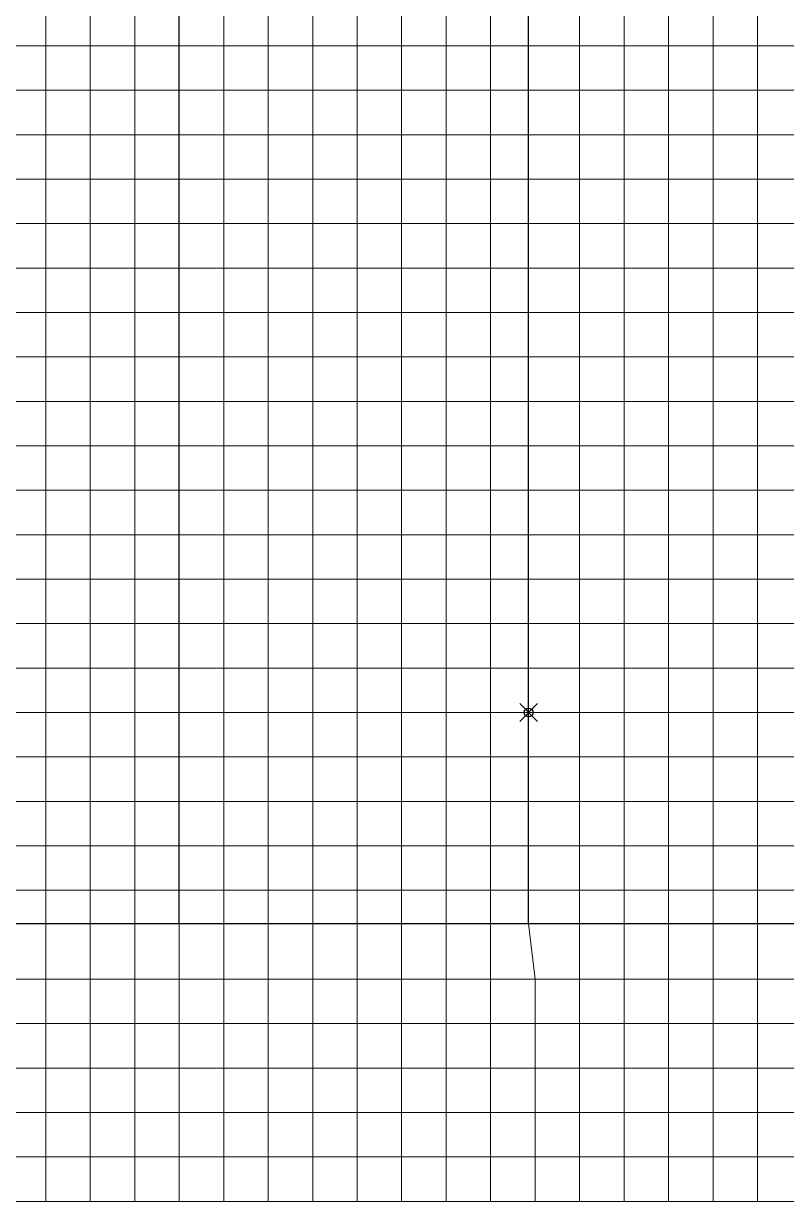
# Model space of a CAD drawing. Header units: inches. Extents: x 0 to 43.9, y -17.3 to 19.6.
# Drawn here: x 16.62 to 20.91, y 0 to 6.62 of the extents above; entities that cross this region are included whole.
import ezdxf

# ---------------------------------------------------------------- set-up
doc = ezdxf.new("R2010")
doc.units = ezdxf.units.IN
doc.header["$MEASUREMENT"] = 0
doc.header["$PDMODE"] = 35
doc.header["$PDSIZE"] = 0.05
doc.layers.add('POINTS', color=5, linetype='Continuous')
for name, color, linetype, lineweight in [('SAP.Deck', 41, 'Continuous', 15), ('SAP.Slab 30cm', 11, 'Continuous', 15), ('SAP.Steel BeaM', 130, 'Continuous', 30), ('SAP.WL Load', 104, 'Continuous', 20)]:
    doc.layers.add(name, color=color, linetype=linetype, lineweight=lineweight)

msp = doc.modelspace()

# ---------------------------------------------------------------- linework, layer by layer
at = {"layer": 'POINTS'}
msp.add_point((19.4639, 2.75), dxfattribs=at)
at = {"layer": 'SAP.Deck'}
for points in [[(16.5, 6.5), (16.75, 6.5), (16.75, 6.75), (16.5, 6.75)], [(16.75, 6.5), (17, 6.5), (17, 6.75), (16.75, 6.75)], [(17, 6.5), (17.25, 6.5), (17.25, 6.75), (17, 6.75)], [(17.25, 6.5), (17.5, 6.5), (17.5, 6.75), (17.25, 6.75)], [(17.5, 6.5), (17.75, 6.5), (17.75, 6.75), (17.5, 6.75)], [(17.75, 6.5), (18, 6.5), (18, 6.75), (17.75, 6.75)], [(18, 6.5), (18.25, 6.5), (18.25, 6.75), (18, 6.75)], [(18.25, 6.5), (18.5, 6.5), (18.5, 6.75), (18.25, 6.75)], [(18.5, 6.5), (18.75, 6.5), (18.75, 6.75), (18.5, 6.75)], [(18.75, 6.5), (19, 6.5), (19, 6.75), (18.75, 6.75)], [(19, 6.5), (19.25, 6.5), (19.25, 6.75), (19, 6.75)], [(19.25, 6.5), (19.4639, 6.5), (19.4639, 6.75), (19.25, 6.75)], [(19.4639, 6.5), (19.75, 6.5), (19.75, 6.75), (19.4639, 6.75)], [(19.75, 6.5), (20, 6.5), (20, 6.75), (19.75, 6.75)], [(20, 6.5), (20.25, 6.5), (20.25, 6.75), (20, 6.75)], [(20.25, 6.5), (20.5, 6.5), (20.5, 6.75), (20.25, 6.75)], [(20.5, 6.5), (20.75, 6.5), (20.75, 6.75), (20.5, 6.75)], [(20.75, 6.5), (21, 6.5), (21, 6.75), (20.75, 6.75)], [(16.5, 6.25), (16.75, 6.25), (16.75, 6.5), (16.5, 6.5)], [(16.75, 6.25), (17, 6.25), (17, 6.5), (16.75, 6.5)], [(17, 6.25), (17.25, 6.25), (17.25, 6.5), (17, 6.5)], [(17.25, 6.25), (17.5, 6.25), (17.5, 6.5), (17.25, 6.5)], [(17.5, 6.25), (17.75, 6.25), (17.75, 6.5), (17.5, 6.5)], [(17.75, 6.25), (18, 6.25), (18, 6.5), (17.75, 6.5)], [(18, 6.25), (18.25, 6.25), (18.25, 6.5), (18, 6.5)], [(18.25, 6.25), (18.5, 6.25), (18.5, 6.5), (18.25, 6.5)], [(18.5, 6.25), (18.75, 6.25), (18.75, 6.5), (18.5, 6.5)], [(18.75, 6.25), (19, 6.25), (19, 6.5), (18.75, 6.5)], [(19, 6.25), (19.25, 6.25), (19.25, 6.5), (19, 6.5)], [(19.25, 6.25), (19.4639, 6.25), (19.4639, 6.5), (19.25, 6.5)], [(19.4639, 6.25), (19.75, 6.25), (19.75, 6.5), (19.4639, 6.5)], [(19.75, 6.25), (20, 6.25), (20, 6.5), (19.75, 6.5)], [(20, 6.25), (20.25, 6.25), (20.25, 6.5), (20, 6.5)], [(20.25, 6.25), (20.5, 6.25), (20.5, 6.5), (20.25, 6.5)], [(20.5, 6.25), (20.75, 6.25), (20.75, 6.5), (20.5, 6.5)], [(20.75, 6.25), (21, 6.25), (21, 6.5), (20.75, 6.5)], [(16.5, 6), (16.75, 6), (16.75, 6.25), (16.5, 6.25)], [(16.75, 6), (17, 6), (17, 6.25), (16.75, 6.25)], [(17, 6), (17.25, 6), (17.25, 6.25), (17, 6.25)], [(17.25, 6), (17.5, 6), (17.5, 6.25), (17.25, 6.25)], [(17.5, 6), (17.75, 6), (17.75, 6.25), (17.5, 6.25)], [(17.75, 6), (18, 6), (18, 6.25), (17.75, 6.25)], [(18, 6), (18.25, 6), (18.25, 6.25), (18, 6.25)], [(18.25, 6), (18.5, 6), (18.5, 6.25), (18.25, 6.25)], [(18.5, 6), (18.75, 6), (18.75, 6.25), (18.5, 6.25)], [(18.75, 6), (19, 6), (19, 6.25), (18.75, 6.25)], [(19, 6), (19.25, 6), (19.25, 6.25), (19, 6.25)], [(19.25, 6), (19.4639, 6), (19.4639, 6.25), (19.25, 6.25)], [(19.4639, 6), (19.75, 6), (19.75, 6.25), (19.4639, 6.25)], [(19.75, 6), (20, 6), (20, 6.25), (19.75, 6.25)], [(20, 6), (20.25, 6), (20.25, 6.25), (20, 6.25)], [(20.25, 6), (20.5, 6), (20.5, 6.25), (20.25, 6.25)], [(20.5, 6), (20.75, 6), (20.75, 6.25), (20.5, 6.25)], [(20.75, 6), (21, 6), (21, 6.25), (20.75, 6.25)], [(16.5, 5.75), (16.75, 5.75), (16.75, 6), (16.5, 6)], [(16.75, 5.75), (17, 5.75), (17, 6), (16.75, 6)], [(17, 5.75), (17.25, 5.75), (17.25, 6), (17, 6)], [(17.25, 5.75), (17.5, 5.75), (17.5, 6), (17.25, 6)], [(17.5, 5.75), (17.75, 5.75), (17.75, 6), (17.5, 6)], [(17.75, 5.75), (18, 5.75), (18, 6), (17.75, 6)], [(18, 5.75), (18.25, 5.75), (18.25, 6), (18, 6)], [(18.25, 5.75), (18.5, 5.75), (18.5, 6), (18.25, 6)], [(18.5, 5.75), (18.75, 5.75), (18.75, 6), (18.5, 6)], [(18.75, 5.75), (19, 5.75), (19, 6), (18.75, 6)], [(19, 5.75), (19.25, 5.75), (19.25, 6), (19, 6)], [(19.25, 5.75), (19.4639, 5.75), (19.4639, 6), (19.25, 6)], [(19.4639, 5.75), (19.75, 5.75), (19.75, 6), (19.4639, 6)], [(19.75, 5.75), (20, 5.75), (20, 6), (19.75, 6)], [(20, 5.75), (20.25, 5.75), (20.25, 6), (20, 6)], [(20.25, 5.75), (20.5, 5.75), (20.5, 6), (20.25, 6)], [(20.5, 5.75), (20.75, 5.75), (20.75, 6), (20.5, 6)], [(20.75, 5.75), (21, 5.75), (21, 6), (20.75, 6)], [(16.5, 5.5), (16.75, 5.5), (16.75, 5.75), (16.5, 5.75)], [(16.75, 5.5), (17, 5.5), (17, 5.75), (16.75, 5.75)], [(17, 5.5), (17.25, 5.5), (17.25, 5.75), (17, 5.75)], [(17.25, 5.5), (17.5, 5.5), (17.5, 5.75), (17.25, 5.75)], [(17.5, 5.5), (17.75, 5.5), (17.75, 5.75), (17.5, 5.75)], [(17.75, 5.5), (18, 5.5), (18, 5.75), (17.75, 5.75)], [(18, 5.5), (18.25, 5.5), (18.25, 5.75), (18, 5.75)], [(18.25, 5.5), (18.5, 5.5), (18.5, 5.75), (18.25, 5.75)], [(18.5, 5.5), (18.75, 5.5), (18.75, 5.75), (18.5, 5.75)], [(18.75, 5.5), (19, 5.5), (19, 5.75), (18.75, 5.75)], [(19, 5.5), (19.25, 5.5), (19.25, 5.75), (19, 5.75)], [(19.25, 5.5), (19.4639, 5.5), (19.4639, 5.75), (19.25, 5.75)], [(19.4639, 5.5), (19.75, 5.5), (19.75, 5.75), (19.4639, 5.75)], [(19.75, 5.5), (20, 5.5), (20, 5.75), (19.75, 5.75)], [(20, 5.5), (20.25, 5.5), (20.25, 5.75), (20, 5.75)], [(20.25, 5.5), (20.5, 5.5), (20.5, 5.75), (20.25, 5.75)], [(20.5, 5.5), (20.75, 5.5), (20.75, 5.75), (20.5, 5.75)], [(20.75, 5.5), (21, 5.5), (21, 5.75), (20.75, 5.75)], [(16.5, 5.25), (16.75, 5.25), (16.75, 5.5), (16.5, 5.5)], [(16.75, 5.25), (17, 5.25), (17, 5.5), (16.75, 5.5)], [(17, 5.25), (17.25, 5.25), (17.25, 5.5), (17, 5.5)], [(17.25, 5.25), (17.5, 5.25), (17.5, 5.5), (17.25, 5.5)], [(17.5, 5.25), (17.75, 5.25), (17.75, 5.5), (17.5, 5.5)], [(17.75, 5.25), (18, 5.25), (18, 5.5), (17.75, 5.5)], [(18, 5.25), (18.25, 5.25), (18.25, 5.5), (18, 5.5)], [(18.25, 5.25), (18.5, 5.25), (18.5, 5.5), (18.25, 5.5)], [(18.5, 5.25), (18.75, 5.25), (18.75, 5.5), (18.5, 5.5)], [(18.75, 5.25), (19, 5.25), (19, 5.5), (18.75, 5.5)], [(19, 5.25), (19.25, 5.25), (19.25, 5.5), (19, 5.5)], [(19.25, 5.25), (19.4639, 5.25), (19.4639, 5.5), (19.25, 5.5)], [(19.4639, 5.25), (19.75, 5.25), (19.75, 5.5), (19.4639, 5.5)], [(19.75, 5.25), (20, 5.25), (20, 5.5), (19.75, 5.5)], [(20, 5.25), (20.25, 5.25), (20.25, 5.5), (20, 5.5)], [(20.25, 5.25), (20.5, 5.25), (20.5, 5.5), (20.25, 5.5)], [(20.5, 5.25), (20.75, 5.25), (20.75, 5.5), (20.5, 5.5)], [(20.75, 5.25), (21, 5.25), (21, 5.5), (20.75, 5.5)], [(16.5, 5), (16.75, 5), (16.75, 5.25), (16.5, 5.25)], [(16.75, 5), (17, 5), (17, 5.25), (16.75, 5.25)], [(17, 5), (17.25, 5), (17.25, 5.25), (17, 5.25)], [(17.25, 5), (17.5, 5), (17.5, 5.25), (17.25, 5.25)], [(17.5, 5), (17.75, 5), (17.75, 5.25), (17.5, 5.25)], [(17.75, 5), (18, 5), (18, 5.25), (17.75, 5.25)], [(18, 5), (18.25, 5), (18.25, 5.25), (18, 5.25)], [(18.25, 5), (18.5, 5), (18.5, 5.25), (18.25, 5.25)], [(18.5, 5), (18.75, 5), (18.75, 5.25), (18.5, 5.25)], [(18.75, 5), (19, 5), (19, 5.25), (18.75, 5.25)], [(19, 5), (19.25, 5), (19.25, 5.25), (19, 5.25)], [(19.25, 5), (19.4639, 5), (19.4639, 5.25), (19.25, 5.25)], [(19.4639, 5), (19.75, 5), (19.75, 5.25), (19.4639, 5.25)], [(19.75, 5), (20, 5), (20, 5.25), (19.75, 5.25)], [(20, 5), (20.25, 5), (20.25, 5.25), (20, 5.25)], [(20.25, 5), (20.5, 5), (20.5, 5.25), (20.25, 5.25)], [(20.5, 5), (20.75, 5), (20.75, 5.25), (20.5, 5.25)], [(20.75, 5), (21, 5), (21, 5.25), (20.75, 5.25)], [(16.5, 4.75), (16.75, 4.75), (16.75, 5), (16.5, 5)], [(16.75, 4.75), (17, 4.75), (17, 5), (16.75, 5)], [(17, 4.75), (17.25, 4.75), (17.25, 5), (17, 5)], [(17.25, 4.75), (17.5, 4.75), (17.5, 5), (17.25, 5)], [(17.5, 4.75), (17.75, 4.75), (17.75, 5), (17.5, 5)], [(17.75, 4.75), (18, 4.75), (18, 5), (17.75, 5)], [(18, 4.75), (18.25, 4.75), (18.25, 5), (18, 5)], [(18.25, 4.75), (18.5, 4.75), (18.5, 5), (18.25, 5)], [(18.5, 4.75), (18.75, 4.75), (18.75, 5), (18.5, 5)], [(18.75, 4.75), (19, 4.75), (19, 5), (18.75, 5)], [(19, 4.75), (19.25, 4.75), (19.25, 5), (19, 5)], [(19.25, 4.75), (19.4639, 4.75), (19.4639, 5), (19.25, 5)], [(19.4639, 4.75), (19.75, 4.75), (19.75, 5), (19.4639, 5)], [(19.75, 4.75), (20, 4.75), (20, 5), (19.75, 5)], [(20, 4.75), (20.25, 4.75), (20.25, 5), (20, 5)], [(20.25, 4.75), (20.5, 4.75), (20.5, 5), (20.25, 5)], [(20.5, 4.75), (20.75, 4.75), (20.75, 5), (20.5, 5)], [(20.75, 4.75), (21, 4.75), (21, 5), (20.75, 5)], [(16.5, 4.5), (16.75, 4.5), (16.75, 4.75), (16.5, 4.75)], [(16.75, 4.5), (17, 4.5), (17, 4.75), (16.75, 4.75)], [(17, 4.5), (17.25, 4.5), (17.25, 4.75), (17, 4.75)], [(17.25, 4.5), (17.5, 4.5), (17.5, 4.75), (17.25, 4.75)], [(17.5, 4.5), (17.75, 4.5), (17.75, 4.75), (17.5, 4.75)], [(17.75, 4.5), (18, 4.5), (18, 4.75), (17.75, 4.75)], [(18, 4.5), (18.25, 4.5), (18.25, 4.75), (18, 4.75)], [(18.25, 4.5), (18.5, 4.5), (18.5, 4.75), (18.25, 4.75)], [(18.5, 4.5), (18.75, 4.5), (18.75, 4.75), (18.5, 4.75)], [(18.75, 4.5), (19, 4.5), (19, 4.75), (18.75, 4.75)], [(19, 4.5), (19.25, 4.5), (19.25, 4.75), (19, 4.75)], [(19.25, 4.5), (19.4639, 4.5), (19.4639, 4.75), (19.25, 4.75)], [(19.4639, 4.5), (19.75, 4.5), (19.75, 4.75), (19.4639, 4.75)], [(19.75, 4.5), (20, 4.5), (20, 4.75), (19.75, 4.75)], [(20, 4.5), (20.25, 4.5), (20.25, 4.75), (20, 4.75)], [(20.25, 4.5), (20.5, 4.5), (20.5, 4.75), (20.25, 4.75)], [(20.5, 4.5), (20.75, 4.5), (20.75, 4.75), (20.5, 4.75)], [(20.75, 4.5), (21, 4.5), (21, 4.75), (20.75, 4.75)], [(16.5, 4.25), (16.75, 4.25), (16.75, 4.5), (16.5, 4.5)], [(16.75, 4.25), (17, 4.25), (17, 4.5), (16.75, 4.5)], [(17, 4.25), (17.25, 4.25), (17.25, 4.5), (17, 4.5)], [(17.25, 4.25), (17.5, 4.25), (17.5, 4.5), (17.25, 4.5)], [(17.5, 4.25), (17.75, 4.25), (17.75, 4.5), (17.5, 4.5)], [(17.75, 4.25), (18, 4.25), (18, 4.5), (17.75, 4.5)], [(18, 4.25), (18.25, 4.25), (18.25, 4.5), (18, 4.5)], [(18.25, 4.25), (18.5, 4.25), (18.5, 4.5), (18.25, 4.5)], [(18.5, 4.25), (18.75, 4.25), (18.75, 4.5), (18.5, 4.5)], [(18.75, 4.25), (19, 4.25), (19, 4.5), (18.75, 4.5)], [(19, 4.25), (19.25, 4.25), (19.25, 4.5), (19, 4.5)], [(19.25, 4.25), (19.4639, 4.25), (19.4639, 4.5), (19.25, 4.5)], [(19.4639, 4.25), (19.75, 4.25), (19.75, 4.5), (19.4639, 4.5)], [(19.75, 4.25), (20, 4.25), (20, 4.5), (19.75, 4.5)], [(20, 4.25), (20.25, 4.25), (20.25, 4.5), (20, 4.5)], [(20.25, 4.25), (20.5, 4.25), (20.5, 4.5), (20.25, 4.5)], [(20.5, 4.25), (20.75, 4.25), (20.75, 4.5), (20.5, 4.5)], [(20.75, 4.25), (21, 4.25), (21, 4.5), (20.75, 4.5)], [(16.5, 4), (16.75, 4), (16.75, 4.25), (16.5, 4.25)], [(16.75, 4), (17, 4), (17, 4.25), (16.75, 4.25)], [(17, 4), (17.25, 4), (17.25, 4.25), (17, 4.25)], [(17.25, 4), (17.5, 4), (17.5, 4.25), (17.25, 4.25)], [(17.5, 4), (17.75, 4), (17.75, 4.25), (17.5, 4.25)], [(17.75, 4), (18, 4), (18, 4.25), (17.75, 4.25)], [(18, 4), (18.25, 4), (18.25, 4.25), (18, 4.25)], [(18.25, 4), (18.5, 4), (18.5, 4.25), (18.25, 4.25)], [(18.5, 4), (18.75, 4), (18.75, 4.25), (18.5, 4.25)], [(18.75, 4), (19, 4), (19, 4.25), (18.75, 4.25)], [(19, 4), (19.25, 4), (19.25, 4.25), (19, 4.25)], [(19.25, 4), (19.4639, 4), (19.4639, 4.25), (19.25, 4.25)], [(19.4639, 4), (19.75, 4), (19.75, 4.25), (19.4639, 4.25)], [(19.75, 4), (20, 4), (20, 4.25), (19.75, 4.25)], [(20, 4), (20.25, 4), (20.25, 4.25), (20, 4.25)], [(20.25, 4), (20.5, 4), (20.5, 4.25), (20.25, 4.25)], [(20.5, 4), (20.75, 4), (20.75, 4.25), (20.5, 4.25)], [(20.75, 4), (21, 4), (21, 4.25), (20.75, 4.25)], [(16.5, 3.75), (16.75, 3.75), (16.75, 4), (16.5, 4)], [(16.75, 3.75), (17, 3.75), (17, 4), (16.75, 4)], [(17, 3.75), (17.25, 3.75), (17.25, 4), (17, 4)], [(17.25, 3.75), (17.5, 3.75), (17.5, 4), (17.25, 4)], [(17.5, 3.75), (17.75, 3.75), (17.75, 4), (17.5, 4)], [(17.75, 3.75), (18, 3.75), (18, 4), (17.75, 4)], [(18, 3.75), (18.25, 3.75), (18.25, 4), (18, 4)], [(18.25, 3.75), (18.5, 3.75), (18.5, 4), (18.25, 4)], [(18.5, 3.75), (18.75, 3.75), (18.75, 4), (18.5, 4)], [(18.75, 3.75), (19, 3.75), (19, 4), (18.75, 4)], [(19, 3.75), (19.25, 3.75), (19.25, 4), (19, 4)], [(19.25, 3.75), (19.4639, 3.75), (19.4639, 4), (19.25, 4)], [(19.4639, 3.75), (19.75, 3.75), (19.75, 4), (19.4639, 4)], [(19.75, 3.75), (20, 3.75), (20, 4), (19.75, 4)], [(20, 3.75), (20.25, 3.75), (20.25, 4), (20, 4)], [(20.25, 3.75), (20.5, 3.75), (20.5, 4), (20.25, 4)], [(20.5, 3.75), (20.75, 3.75), (20.75, 4), (20.5, 4)], [(20.75, 3.75), (21, 3.75), (21, 4), (20.75, 4)], [(16.5, 3.5), (16.75, 3.5), (16.75, 3.75), (16.5, 3.75)], [(16.75, 3.5), (17, 3.5), (17, 3.75), (16.75, 3.75)], [(17, 3.5), (17.25, 3.5), (17.25, 3.75), (17, 3.75)], [(17.25, 3.5), (17.5, 3.5), (17.5, 3.75), (17.25, 3.75)], [(17.5, 3.5), (17.75, 3.5), (17.75, 3.75), (17.5, 3.75)], [(17.75, 3.5), (18, 3.5), (18, 3.75), (17.75, 3.75)], [(18, 3.5), (18.25, 3.5), (18.25, 3.75), (18, 3.75)], [(18.25, 3.5), (18.5, 3.5), (18.5, 3.75), (18.25, 3.75)], [(18.5, 3.5), (18.75, 3.5), (18.75, 3.75), (18.5, 3.75)], [(18.75, 3.5), (19, 3.5), (19, 3.75), (18.75, 3.75)], [(19, 3.5), (19.25, 3.5), (19.25, 3.75), (19, 3.75)], [(19.25, 3.5), (19.4639, 3.5), (19.4639, 3.75), (19.25, 3.75)], [(19.4639, 3.5), (19.75, 3.5), (19.75, 3.75), (19.4639, 3.75)], [(19.75, 3.5), (20, 3.5), (20, 3.75), (19.75, 3.75)], [(20, 3.5), (20.25, 3.5), (20.25, 3.75), (20, 3.75)], [(20.25, 3.5), (20.5, 3.5), (20.5, 3.75), (20.25, 3.75)], [(20.5, 3.5), (20.75, 3.5), (20.75, 3.75), (20.5, 3.75)], [(20.75, 3.5), (21, 3.5), (21, 3.75), (20.75, 3.75)], [(16.5, 3.25), (16.75, 3.25), (16.75, 3.5), (16.5, 3.5)], [(16.75, 3.25), (17, 3.25), (17, 3.5), (16.75, 3.5)], [(17, 3.25), (17.25, 3.25), (17.25, 3.5), (17, 3.5)], [(17.25, 3.25), (17.5, 3.25), (17.5, 3.5), (17.25, 3.5)], [(17.5, 3.25), (17.75, 3.25), (17.75, 3.5), (17.5, 3.5)], [(17.75, 3.25), (18, 3.25), (18, 3.5), (17.75, 3.5)], [(18, 3.25), (18.25, 3.25), (18.25, 3.5), (18, 3.5)], [(18.25, 3.25), (18.5, 3.25), (18.5, 3.5), (18.25, 3.5)], [(18.5, 3.25), (18.75, 3.25), (18.75, 3.5), (18.5, 3.5)], [(18.75, 3.25), (19, 3.25), (19, 3.5), (18.75, 3.5)], [(19, 3.25), (19.25, 3.25), (19.25, 3.5), (19, 3.5)], [(19.25, 3.25), (19.4639, 3.25), (19.4639, 3.5), (19.25, 3.5)], [(19.4639, 3.25), (19.75, 3.25), (19.75, 3.5), (19.4639, 3.5)], [(19.75, 3.25), (20, 3.25), (20, 3.5), (19.75, 3.5)], [(20, 3.25), (20.25, 3.25), (20.25, 3.5), (20, 3.5)], [(20.25, 3.25), (20.5, 3.25), (20.5, 3.5), (20.25, 3.5)], [(20.5, 3.25), (20.75, 3.25), (20.75, 3.5), (20.5, 3.5)], [(20.75, 3.25), (21, 3.25), (21, 3.5), (20.75, 3.5)], [(16.5, 3), (16.75, 3), (16.75, 3.25), (16.5, 3.25)], [(16.75, 3), (17, 3), (17, 3.25), (16.75, 3.25)], [(17, 3), (17.25, 3), (17.25, 3.25), (17, 3.25)], [(17.25, 3), (17.5, 3), (17.5, 3.25), (17.25, 3.25)], [(17.5, 3), (17.75, 3), (17.75, 3.25), (17.5, 3.25)], [(17.75, 3), (18, 3), (18, 3.25), (17.75, 3.25)], [(18, 3), (18.25, 3), (18.25, 3.25), (18, 3.25)], [(18.25, 3), (18.5, 3), (18.5, 3.25), (18.25, 3.25)], [(18.5, 3), (18.75, 3), (18.75, 3.25), (18.5, 3.25)], [(18.75, 3), (19, 3), (19, 3.25), (18.75, 3.25)], [(19, 3), (19.25, 3), (19.25, 3.25), (19, 3.25)], [(19.25, 3), (19.4639, 3), (19.4639, 3.25), (19.25, 3.25)], [(19.4639, 3), (19.75, 3), (19.75, 3.25), (19.4639, 3.25)], [(19.75, 3), (20, 3), (20, 3.25), (19.75, 3.25)], [(20, 3), (20.25, 3), (20.25, 3.25), (20, 3.25)], [(20.25, 3), (20.5, 3), (20.5, 3.25), (20.25, 3.25)], [(20.5, 3), (20.75, 3), (20.75, 3.25), (20.5, 3.25)], [(20.75, 3), (21, 3), (21, 3.25), (20.75, 3.25)], [(16.5, 2.75), (16.75, 2.75), (16.75, 3), (16.5, 3)], [(16.75, 2.75), (17, 2.75), (17, 3), (16.75, 3)], [(17, 2.75), (17.25, 2.75), (17.25, 3), (17, 3)], [(17.25, 2.75), (17.5, 2.75), (17.5, 3), (17.25, 3)], [(17.5, 2.75), (17.75, 2.75), (17.75, 3), (17.5, 3)], [(17.75, 2.75), (18, 2.75), (18, 3), (17.75, 3)], [(18, 2.75), (18.25, 2.75), (18.25, 3), (18, 3)], [(18.25, 2.75), (18.5, 2.75), (18.5, 3), (18.25, 3)], [(18.5, 2.75), (18.75, 2.75), (18.75, 3), (18.5, 3)], [(18.75, 2.75), (19, 2.75), (19, 3), (18.75, 3)], [(19, 2.75), (19.25, 2.75), (19.25, 3), (19, 3)], [(19.25, 2.75), (19.4639, 2.75), (19.4639, 3), (19.25, 3)], [(19.4639, 2.75), (19.75, 2.75), (19.75, 3), (19.4639, 3)], [(19.75, 2.75), (20, 2.75), (20, 3), (19.75, 3)], [(20, 2.75), (20.25, 2.75), (20.25, 3), (20, 3)], [(20.25, 2.75), (20.5, 2.75), (20.5, 3), (20.25, 3)], [(20.5, 2.75), (20.75, 2.75), (20.75, 3), (20.5, 3)], [(20.75, 2.75), (21, 2.75), (21, 3), (20.75, 3)], [(16.5, 2.5), (16.75, 2.5), (16.75, 2.75), (16.5, 2.75)], [(16.75, 2.5), (17, 2.5), (17, 2.75), (16.75, 2.75)], [(17, 2.5), (17.25, 2.5), (17.25, 2.75), (17, 2.75)], [(17.25, 2.5), (17.5, 2.5), (17.5, 2.75), (17.25, 2.75)], [(17.5, 2.5), (17.75, 2.5), (17.75, 2.75), (17.5, 2.75)], [(17.75, 2.5), (18, 2.5), (18, 2.75), (17.75, 2.75)], [(18, 2.5), (18.25, 2.5), (18.25, 2.75), (18, 2.75)], [(18.25, 2.5), (18.5, 2.5), (18.5, 2.75), (18.25, 2.75)], [(18.5, 2.5), (18.75, 2.5), (18.75, 2.75), (18.5, 2.75)], [(18.75, 2.5), (19, 2.5), (19, 2.75), (18.75, 2.75)], [(19, 2.5), (19.25, 2.5), (19.25, 2.75), (19, 2.75)], [(19.25, 2.5), (19.4639, 2.5), (19.4639, 2.75), (19.25, 2.75)], [(19.4639, 2.5), (19.75, 2.5), (19.75, 2.75), (19.4639, 2.75)], [(19.75, 2.5), (20, 2.5), (20, 2.75), (19.75, 2.75)], [(20, 2.5), (20.25, 2.5), (20.25, 2.75), (20, 2.75)], [(20.25, 2.5), (20.5, 2.5), (20.5, 2.75), (20.25, 2.75)], [(20.5, 2.5), (20.75, 2.5), (20.75, 2.75), (20.5, 2.75)], [(20.75, 2.5), (21, 2.5), (21, 2.75), (20.75, 2.75)], [(16.5, 2.25), (16.75, 2.25), (16.75, 2.5), (16.5, 2.5)], [(16.75, 2.25), (17, 2.25), (17, 2.5), (16.75, 2.5)], [(17, 2.25), (17.25, 2.25), (17.25, 2.5), (17, 2.5)], [(17.25, 2.25), (17.5, 2.25), (17.5, 2.5), (17.25, 2.5)], [(17.5, 2.25), (17.75, 2.25), (17.75, 2.5), (17.5, 2.5)], [(17.75, 2.25), (18, 2.25), (18, 2.5), (17.75, 2.5)], [(18, 2.25), (18.25, 2.25), (18.25, 2.5), (18, 2.5)], [(18.25, 2.25), (18.5, 2.25), (18.5, 2.5), (18.25, 2.5)], [(18.5, 2.25), (18.75, 2.25), (18.75, 2.5), (18.5, 2.5)], [(18.75, 2.25), (19, 2.25), (19, 2.5), (18.75, 2.5)], [(19, 2.25), (19.25, 2.25), (19.25, 2.5), (19, 2.5)], [(19.25, 2.25), (19.4639, 2.25), (19.4639, 2.5), (19.25, 2.5)], [(19.4639, 2.25), (19.75, 2.25), (19.75, 2.5), (19.4639, 2.5)], [(19.75, 2.25), (20, 2.25), (20, 2.5), (19.75, 2.5)], [(20, 2.25), (20.25, 2.25), (20.25, 2.5), (20, 2.5)], [(20.25, 2.25), (20.5, 2.25), (20.5, 2.5), (20.25, 2.5)], [(20.5, 2.25), (20.75, 2.25), (20.75, 2.5), (20.5, 2.5)], [(20.75, 2.25), (21, 2.25), (21, 2.5), (20.75, 2.5)], [(16.5, 2), (16.75, 2), (16.75, 2.25), (16.5, 2.25)], [(16.75, 2), (17, 2), (17, 2.25), (16.75, 2.25)], [(17, 2), (17.25, 2), (17.25, 2.25), (17, 2.25)], [(17.25, 2), (17.5, 2), (17.5, 2.25), (17.25, 2.25)], [(17.5, 2), (17.75, 2), (17.75, 2.25), (17.5, 2.25)], [(17.75, 2), (18, 2), (18, 2.25), (17.75, 2.25)], [(18, 2), (18.25, 2), (18.25, 2.25), (18, 2.25)], [(18.25, 2), (18.5, 2), (18.5, 2.25), (18.25, 2.25)], [(18.5, 2), (18.75, 2), (18.75, 2.25), (18.5, 2.25)], [(18.75, 2), (19, 2), (19, 2.25), (18.75, 2.25)], [(19, 2), (19.25, 2), (19.25, 2.25), (19, 2.25)], [(19.25, 2), (19.4639, 2), (19.4639, 2.25), (19.25, 2.25)], [(19.4639, 2), (19.75, 2), (19.75, 2.25), (19.4639, 2.25)], [(19.75, 2), (20, 2), (20, 2.25), (19.75, 2.25)], [(20, 2), (20.25, 2), (20.25, 2.25), (20, 2.25)], [(20.25, 2), (20.5, 2), (20.5, 2.25), (20.25, 2.25)], [(20.5, 2), (20.75, 2), (20.75, 2.25), (20.5, 2.25)], [(20.75, 2), (21, 2), (21, 2.25), (20.75, 2.25)], [(16.5, 1.75), (16.75, 1.75), (16.75, 2), (16.5, 2)], [(16.75, 1.75), (17, 1.75), (17, 2), (16.75, 2)], [(17, 1.75), (17.25, 1.75), (17.25, 2), (17, 2)], [(17.25, 1.75), (17.5, 1.75), (17.5, 2), (17.25, 2)], [(17.5, 1.75), (17.75, 1.75), (17.75, 2), (17.5, 2)], [(17.75, 1.75), (18, 1.75), (18, 2), (17.75, 2)], [(18, 1.75), (18.25, 1.75), (18.25, 2), (18, 2)], [(18.25, 1.75), (18.5, 1.75), (18.5, 2), (18.25, 2)], [(18.5, 1.75), (18.75, 1.75), (18.75, 2), (18.5, 2)], [(18.75, 1.75), (19, 1.75), (19, 2), (18.75, 2)], [(19, 1.75), (19.25, 1.75), (19.25, 2), (19, 2)], [(19.25, 1.75), (19.4639, 1.75), (19.4639, 2), (19.25, 2)], [(19.4639, 1.75), (19.75, 1.75), (19.75, 2), (19.4639, 2)], [(19.75, 1.75), (20, 1.75), (20, 2), (19.75, 2)], [(20, 1.75), (20.25, 1.75), (20.25, 2), (20, 2)], [(20.25, 1.75), (20.5, 1.75), (20.5, 2), (20.25, 2)], [(20.5, 1.75), (20.75, 1.75), (20.75, 2), (20.5, 2)], [(20.75, 1.75), (21, 1.75), (21, 2), (20.75, 2)], [(16.5, 1.5612), (16.75, 1.5612), (16.75, 1.75), (16.5, 1.75)], [(16.75, 1.5612), (17, 1.5612), (17, 1.75), (16.75, 1.75)], [(17, 1.5612), (17.25, 1.5612), (17.25, 1.75), (17, 1.75)], [(17.25, 1.5612), (17.5, 1.5612), (17.5, 1.75), (17.25, 1.75)], [(17.5, 1.5612), (17.75, 1.5612), (17.75, 1.75), (17.5, 1.75)], [(17.75, 1.5612), (18, 1.5612), (18, 1.75), (17.75, 1.75)], [(18, 1.5612), (18.25, 1.5612), (18.25, 1.75), (18, 1.75)], [(18.25, 1.5612), (18.5, 1.5612), (18.5, 1.75), (18.25, 1.75)], [(18.5, 1.5612), (18.75, 1.5612), (18.75, 1.75), (18.5, 1.75)], [(18.75, 1.5612), (19, 1.5612), (19, 1.75), (18.75, 1.75)], [(19, 1.5612), (19.25, 1.5612), (19.25, 1.75), (19, 1.75)], [(19.25, 1.5612), (19.4639, 1.5612), (19.4639, 1.75), (19.25, 1.75)], [(19.4639, 1.5612), (19.75, 1.5612), (19.75, 1.75), (19.4639, 1.75)], [(19.75, 1.5612), (20, 1.5612), (20, 1.75), (19.75, 1.75)], [(20, 1.5612), (20.25, 1.5612), (20.25, 1.75), (20, 1.75)], [(20.25, 1.5612), (20.5, 1.5612), (20.5, 1.75), (20.25, 1.75)], [(20.5, 1.5612), (20.75, 1.5612), (20.75, 1.75), (20.5, 1.75)], [(20.75, 1.5612), (21, 1.5612), (21, 1.75), (20.75, 1.75)]]:
    msp.add_3dface(points, dxfattribs=at)
at = {"layer": 'SAP.Slab 30cm'}
for points in [[(16.5, 1.25), (16.75, 1.25), (16.75, 1.5612), (16.5, 1.5612)], [(16.75, 1.25), (17, 1.25), (17, 1.5612), (16.75, 1.5612)], [(17, 1.25), (17.25, 1.25), (17.25, 1.5612), (17, 1.5612)], [(17.25, 1.25), (17.5, 1.25), (17.5, 1.5612), (17.25, 1.5612)], [(17.5, 1.25), (17.75, 1.25), (17.75, 1.5612), (17.5, 1.5612)], [(17.75, 1.25), (18, 1.25), (18, 1.5612), (17.75, 1.5612)], [(18, 1.25), (18.25, 1.25), (18.25, 1.5612), (18, 1.5612)], [(18.25, 1.25), (18.5, 1.25), (18.5, 1.5612), (18.25, 1.5612)], [(18.5, 1.25), (18.75, 1.25), (18.75, 1.5612), (18.5, 1.5612)], [(18.75, 1.25), (19, 1.25), (19, 1.5612), (18.75, 1.5612)], [(19, 1.25), (19.25, 1.25), (19.25, 1.5612), (19, 1.5612)], [(19.25, 1.25), (19.5, 1.25), (19.4639, 1.5612), (19.25, 1.5612)], [(19.5, 1.25), (19.75, 1.25), (19.75, 1.5612), (19.4639, 1.5612)], [(19.75, 1.25), (20, 1.25), (20, 1.5612), (19.75, 1.5612)], [(20, 1.25), (20.25, 1.25), (20.25, 1.5612), (20, 1.5612)], [(20.25, 1.25), (20.5, 1.25), (20.5, 1.5612), (20.25, 1.5612)], [(20.5, 1.25), (20.75, 1.25), (20.75, 1.5612), (20.5, 1.5612)], [(20.75, 1.25), (21, 1.25), (21, 1.5612), (20.75, 1.5612)], [(16.5, 1), (16.75, 1), (16.75, 1.25), (16.5, 1.25)], [(16.75, 1), (17, 1), (17, 1.25), (16.75, 1.25)], [(17, 1), (17.25, 1), (17.25, 1.25), (17, 1.25)], [(17.25, 1), (17.5, 1), (17.5, 1.25), (17.25, 1.25)], [(17.5, 1), (17.75, 1), (17.75, 1.25), (17.5, 1.25)], [(17.75, 1), (18, 1), (18, 1.25), (17.75, 1.25)], [(18, 1), (18.25, 1), (18.25, 1.25), (18, 1.25)], [(18.25, 1), (18.5, 1), (18.5, 1.25), (18.25, 1.25)], [(18.5, 1), (18.75, 1), (18.75, 1.25), (18.5, 1.25)], [(18.75, 1), (19, 1), (19, 1.25), (18.75, 1.25)], [(19, 1), (19.25, 1), (19.25, 1.25), (19, 1.25)], [(19.25, 1), (19.5, 1), (19.5, 1.25), (19.25, 1.25)], [(19.5, 1), (19.75, 1), (19.75, 1.25), (19.5, 1.25)], [(19.75, 1), (20, 1), (20, 1.25), (19.75, 1.25)], [(20, 1), (20.25, 1), (20.25, 1.25), (20, 1.25)], [(20.25, 1), (20.5, 1), (20.5, 1.25), (20.25, 1.25)], [(20.5, 1), (20.75, 1), (20.75, 1.25), (20.5, 1.25)], [(20.75, 1), (21, 1), (21, 1.25), (20.75, 1.25)], [(16.5, 0.75), (16.75, 0.75), (16.75, 1), (16.5, 1)], [(16.75, 0.75), (17, 0.75), (17, 1), (16.75, 1)], [(17, 0.75), (17.25, 0.75), (17.25, 1), (17, 1)], [(17.25, 0.75), (17.5, 0.75), (17.5, 1), (17.25, 1)], [(17.5, 0.75), (17.75, 0.75), (17.75, 1), (17.5, 1)], [(17.75, 0.75), (18, 0.75), (18, 1), (17.75, 1)], [(18, 0.75), (18.25, 0.75), (18.25, 1), (18, 1)], [(18.25, 0.75), (18.5, 0.75), (18.5, 1), (18.25, 1)], [(18.5, 0.75), (18.75, 0.75), (18.75, 1), (18.5, 1)], [(18.75, 0.75), (19, 0.75), (19, 1), (18.75, 1)], [(19, 0.75), (19.25, 0.75), (19.25, 1), (19, 1)], [(19.25, 0.75), (19.5, 0.75), (19.5, 1), (19.25, 1)], [(19.5, 0.75), (19.75, 0.75), (19.75, 1), (19.5, 1)], [(19.75, 0.75), (20, 0.75), (20, 1), (19.75, 1)], [(20, 0.75), (20.25, 0.75), (20.25, 1), (20, 1)], [(20.25, 0.75), (20.5, 0.75), (20.5, 1), (20.25, 1)], [(20.5, 0.75), (20.75, 0.75), (20.75, 1), (20.5, 1)], [(20.75, 0.75), (21, 0.75), (21, 1), (20.75, 1)], [(16.5, 0.5), (16.75, 0.5), (16.75, 0.75), (16.5, 0.75)], [(16.75, 0.5), (17, 0.5), (17, 0.75), (16.75, 0.75)], [(17, 0.5), (17.25, 0.5), (17.25, 0.75), (17, 0.75)], [(17.25, 0.5), (17.5, 0.5), (17.5, 0.75), (17.25, 0.75)], [(17.5, 0.5), (17.75, 0.5), (17.75, 0.75), (17.5, 0.75)], [(17.75, 0.5), (18, 0.5), (18, 0.75), (17.75, 0.75)], [(18, 0.5), (18.25, 0.5), (18.25, 0.75), (18, 0.75)], [(18.25, 0.5), (18.5, 0.5), (18.5, 0.75), (18.25, 0.75)], [(18.5, 0.5), (18.75, 0.5), (18.75, 0.75), (18.5, 0.75)], [(18.75, 0.5), (19, 0.5), (19, 0.75), (18.75, 0.75)], [(19, 0.5), (19.25, 0.5), (19.25, 0.75), (19, 0.75)], [(19.25, 0.5), (19.5, 0.5), (19.5, 0.75), (19.25, 0.75)], [(19.5, 0.5), (19.75, 0.5), (19.75, 0.75), (19.5, 0.75)], [(19.75, 0.5), (20, 0.5), (20, 0.75), (19.75, 0.75)], [(20, 0.5), (20.25, 0.5), (20.25, 0.75), (20, 0.75)], [(20.25, 0.5), (20.5, 0.5), (20.5, 0.75), (20.25, 0.75)], [(20.5, 0.5), (20.75, 0.5), (20.75, 0.75), (20.5, 0.75)], [(20.75, 0.5), (21, 0.5), (21, 0.75), (20.75, 0.75)], [(16.5, 0.25), (16.75, 0.25), (16.75, 0.5), (16.5, 0.5)], [(16.75, 0.25), (17, 0.25), (17, 0.5), (16.75, 0.5)], [(17, 0.25), (17.25, 0.25), (17.25, 0.5), (17, 0.5)], [(17.25, 0.25), (17.5, 0.25), (17.5, 0.5), (17.25, 0.5)], [(17.5, 0.25), (17.75, 0.25), (17.75, 0.5), (17.5, 0.5)], [(17.75, 0.25), (18, 0.25), (18, 0.5), (17.75, 0.5)], [(18, 0.25), (18.25, 0.25), (18.25, 0.5), (18, 0.5)], [(18.25, 0.25), (18.5, 0.25), (18.5, 0.5), (18.25, 0.5)], [(18.5, 0.25), (18.75, 0.25), (18.75, 0.5), (18.5, 0.5)], [(18.75, 0.25), (19, 0.25), (19, 0.5), (18.75, 0.5)], [(19, 0.25), (19.25, 0.25), (19.25, 0.5), (19, 0.5)], [(19.25, 0.25), (19.5, 0.25), (19.5, 0.5), (19.25, 0.5)], [(19.5, 0.25), (19.75, 0.25), (19.75, 0.5), (19.5, 0.5)], [(19.75, 0.25), (20, 0.25), (20, 0.5), (19.75, 0.5)], [(20, 0.25), (20.25, 0.25), (20.25, 0.5), (20, 0.5)], [(20.25, 0.25), (20.5, 0.25), (20.5, 0.5), (20.25, 0.5)], [(20.5, 0.25), (20.75, 0.25), (20.75, 0.5), (20.5, 0.5)], [(20.75, 0.25), (21, 0.25), (21, 0.5), (20.75, 0.5)], [(16.5, 0), (16.75, 0), (16.75, 0.25), (16.5, 0.25)], [(16.75, 0), (17, 0), (17, 0.25), (16.75, 0.25)], [(17, 0), (17.25, 0), (17.25, 0.25), (17, 0.25)], [(17.25, 0), (17.5, 0), (17.5, 0.25), (17.25, 0.25)], [(17.5, 0), (17.75, 0), (17.75, 0.25), (17.5, 0.25)], [(17.75, 0), (18, 0), (18, 0.25), (17.75, 0.25)], [(18, 0), (18.25, 0), (18.25, 0.25), (18, 0.25)], [(18.25, 0), (18.5, 0), (18.5, 0.25), (18.25, 0.25)], [(18.5, 0), (18.75, 0), (18.75, 0.25), (18.5, 0.25)], [(18.75, 0), (19, 0), (19, 0.25), (18.75, 0.25)], [(19, 0), (19.25, 0), (19.25, 0.25), (19, 0.25)], [(19.25, 0), (19.5, 0), (19.5, 0.25), (19.25, 0.25)], [(19.5, 0), (19.75, 0), (19.75, 0.25), (19.5, 0.25)], [(19.75, 0), (20, 0), (20, 0.25), (19.75, 0.25)], [(20, 0), (20.25, 0), (20.25, 0.25), (20, 0.25)], [(20.25, 0), (20.5, 0), (20.5, 0.25), (20.25, 0.25)], [(20.5, 0), (20.75, 0), (20.75, 0.25), (20.5, 0.25)], [(20.75, 0), (21, 0), (21, 0.25), (20.75, 0.25)]]:
    msp.add_3dface(points, dxfattribs=at)
at = {"layer": 'SAP.Steel BeaM'}
for p, q in [((17.5, 1.5612), (17.5, 8.90204)), ((19.4639, 1.5612), (19.4639, 8.90204)), ((25.2139, 1.5612), (13.7139, 1.5612))]:
    msp.add_line(p, q, dxfattribs=at)
at = {"layer": 'SAP.WL Load'}
msp.add_line((8, 2.5), (32, 2.5), dxfattribs=at)

doc.saveas('drawing.dxf')
